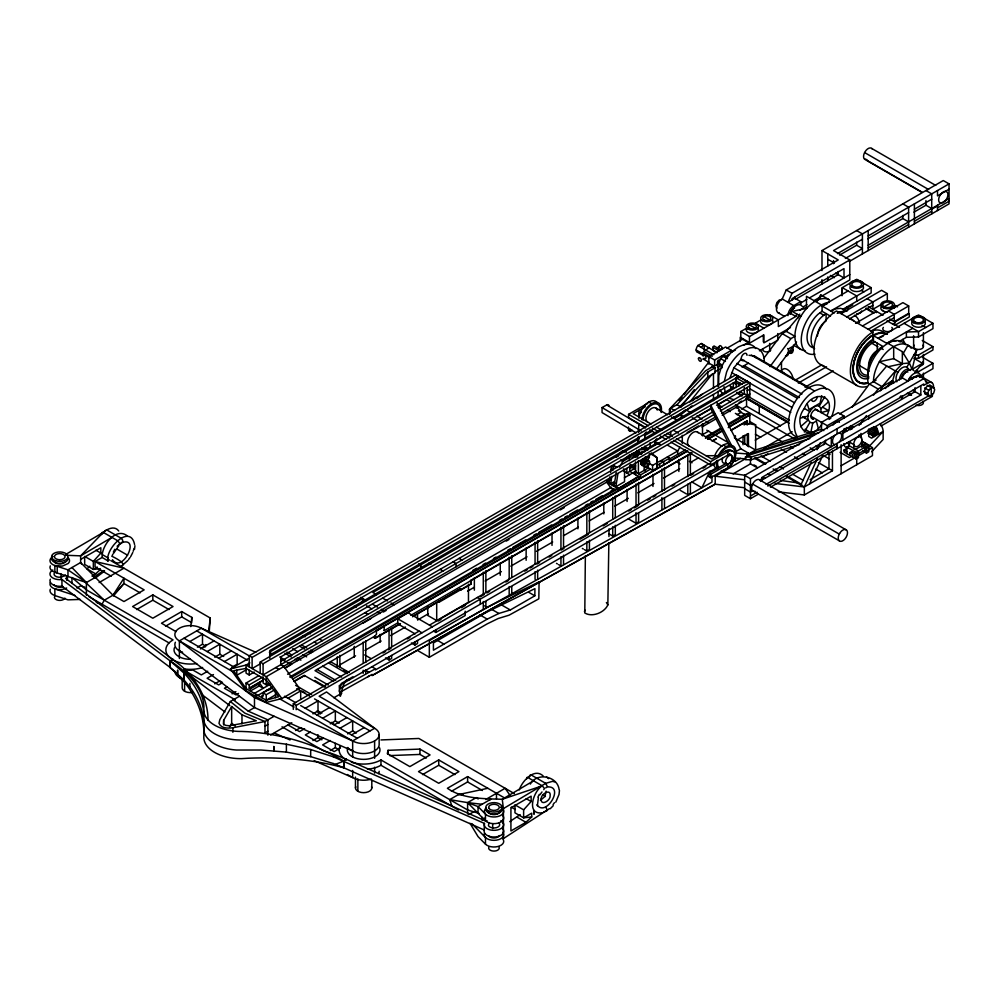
<?xml version="1.0" encoding="UTF-8"?>
<svg xmlns="http://www.w3.org/2000/svg" width="999" height="999" viewBox="0 0 999 999"><rect width="100%" height="100%" fill="white"/><g stroke="black" fill="none" stroke-linecap="round" stroke-linejoin="round"><path stroke-width="1.5" d="M293.306 709.39L293.306 703.758L419.105 631.118M296.191 709.652L296.191 705.419L293.306 703.758M370.729 618.706L362.962 623.189M744.417 487.737L715.222 484.215L372.127 675.524L372.127 674.362L340.721 691.882M333.691 681.443L314.997 670.641L375.149 635.913L376.536 633.99L376.248 630.494L640.272 478.059M384.016 630.469L384.303 626.548M432.355 626.81L408.104 612.799L397.739 618.781L397.739 623.863L415.109 633.89M735.813 380.994L735.813 377.659L738.398 376.161M746.877 456.443L746.877 453.896L748.301 453.071L740.796 448.738L716.533 401.948M721.59 413.511L747.215 398.713L747.215 387.375L749.799 385.876L749.799 382.742L735.938 374.737L249.226 655.744L249.226 666.882M748.301 455.619L748.301 453.071M749.799 385.876L749.799 397.215L747.215 398.713L749.799 393.881L720.304 410.914M286.388 752.11L261.064 750.012L236.513 750.037A37.113 21.429 0 0 1 203.958 731.243L203.808 724.3A162.862 98.701 -3.4 0 0 189.847 686.937L184.166 680.144L184.228 673.326A163.012 89.098 3.2 0 1 203.821 714.547L203.958 721.091A37.113 21.429 0 0 0 236.513 739.884L261.064 740.971L286.388 744.205L286.388 752.11L310.677 756.643L333.316 763.523M310.677 756.643L310.677 749.525L286.388 744.205M189.847 686.937L189.885 683.416M534.827 595.816L534.927 588.648L486.925 612.062L433.416 642.956L433.416 650.199L487.237 619.13L498.826 613.473L510.289 609.977L534.827 595.816L528.583 592.207M608.853 542.782L607.842 604.919C604.507 612.624 592.07 617.594 584.79 612.961L585.364 555.681M608.953 536.563L609.078 528.796M52.822 569.992A9.803 5.657 0 0 0 50.699 576.161A9.803 5.657 0 0 0 59.753 579.657L61.95 579.482L170.155 660.901L170.23 667.519L61.95 586.151L59.753 586.326A9.803 5.657 0 0 1 50.287 579.195M207.892 720.404L207.967 717.794A167.395 101.448 -3.4 0 0 181.006 665.746L65.672 578.446L66.808 577.897M559.465 790.421L559.028 794.455L555.794 802.172M638.249 442.407L638.423 436.638M638.548 432.317L638.798 424.088M638.373 443.081L638.548 437.312M644.879 439.273L645.217 432.929M841.695 294.63L842.282 287.637L856.717 279.295L871.153 287.637L871.153 292.969L843.144 309.141L846.603 311.139M842.045 295.766L842.282 287.637L856.717 295.966L856.717 301.298M339.248 691.32L341.283 683.478L352.747 676.86L353.334 677.509M349.712 679.607C340.159 676.785 340.759 713.773 339.248 685.651L717.457 467.295M127.41 536.001C116.021 526.523 101.274 545.791 102.148 557.442L107.892 560.864L109.503 559.865M644.455 465.197L647.052 460.701A3.671 2.123 -60 0 1 649.662 462.2A3.671 2.123 -60 0 1 647.052 466.695L645.217 466.883L644.455 465.197L640.646 462.999M724.3 381.481L726.585 372.103A28.584 16.508 -60 0 1 738.86 354.146L744.093 350.324L749.325 348.102A28.584 16.508 -60 0 1 764.31 362M827.047 415.459C837.224 393.594 811.8 389.797 804.332 408.454C791.92 424.238 807.916 444.355 821.765 424.612M824.762 396.653L819.242 406.206A9.391 5.42 -60 0 0 809.852 411.625C804.919 416.658 809.739 427.497 816.27 420.754L818.281 428.296M817.382 396.466L817.332 396.928A4.083 2.36 -60 0 1 814.547 400.999A4.083 2.36 -60 0 1 811.762 400.149L811.712 399.737M190.747 626.598L191.808 617.382L181.706 611.55L161.488 623.226L176.074 631.643M208.704 631.143L210.227 618.006L110.814 560.626M209.216 632.105L210.227 618.006M112.338 555.993L112.475 554.82M134.515 549.363L134.94 545.741M608.94 482.704L609.865 476.835M610.551 472.44L611.625 465.646M611.825 476.373L610.676 483.703L614.385 481.568M617.02 467.37L613.561 465.359L612.749 470.504L611.013 469.505M614.135 485.701L616.221 472.502M617.944 473.501L615.871 486.713L624.537 481.705L624.537 469.705L623.376 469.031M812.824 422.739L810.813 432.604L805.032 429.27M861.85 439.972C862.137 443.643 855.619 450.187 853.833 444.605L849.212 441.933L849.212 446.416M205.357 646.877L205.881 644.567M388.049 750.324L387.312 753.596L409.84 766.608L430.057 754.932L419.955 749.1L388.049 750.324L388.049 754.332M333.341 756.817L484.44 823.413L484.153 824.674A9.803 5.657 0 0 0 495.229 830.294A9.803 5.657 0 0 0 503.421 823.213L502.435 821.852A9.803 5.657 0 0 0 500.886 820.679M484.44 823.413L484.153 831.343A9.803 5.657 0 0 0 495.229 836.962A9.803 5.657 0 0 0 503.421 829.882L502.784 828.995M821.765 395.741L820.067 403.146L809.028 409.528L807.329 404.071M820.079 297.827L820.766 294.88L829.42 299.887A28.584 16.508 -60 0 0 799.1 319.692A28.584 16.508 -60 0 0 805.019 350.699M891.832 383.604L895.404 370.991L902.347 363.661L909.29 362.974L912.162 369.33L922.564 363.324L913.898 358.329L918.518 358.329L932.954 349.987L932.954 346.653L922.252 340.472M912.162 369.33L916.645 350.237L907.979 345.242L902.834 354.146M584.452 611.613L584.927 610.027M730.144 377.41L733.89 367.769L741.258 359.066L801.897 394.068M791.308 310.889L790.296 314.31A4.895 2.835 -60 0 1 794.655 307.929M832.055 415.909L834.078 409.115A28.584 16.508 -60 0 0 819.779 388.773L814.547 390.996L809.315 394.817A28.584 16.508 -60 0 0 797.04 412.774C794.417 420.192 792.769 428.983 797.04 436.126M928.77 395.916L927.759 393.668L928.77 390.259L931.218 387.674L933.678 387.425L934.689 389.672L933.678 393.082L931.218 395.666L928.77 395.916L924.774 393.606M118.769 545.829L113.112 553.958M133.192 551.248L134.116 548.376M519.243 789.959C521.953 781.268 534.453 767.282 543.269 776.086M538.374 797.839L537.387 805.756M170.23 667.357L170.155 667.569A164.435 112.637 -4.4 0 1 203.933 732.454L203.808 736.9A37.013 21.366 0 0 0 241.471 758.641L247.964 758.253A164.348 70.242 -4.1 0 1 343.843 767.794L484.44 830.082M880.456 390.809L882.129 386.663L895.404 370.991M105.057 530.769L106.731 529.92L121.179 538.249C125.762 542.182 119.555 543.868 117.133 546.228M223.664 720.341L223.501 724.038L225.687 725.386L229.358 725.786L256.318 720.766L241.983 714.797L231.656 706.53L223.664 720.341L223.664 724.887M779.32 313.087A8.167 4.72 -60 0 1 776.635 307.13A8.167 4.72 -60 0 1 782.205 298.963L786.25 289.96L838.236 259.952L821.99 250.574L821.99 270.579M813.648 300.824L849.787 279.957L849.787 259.952L792.032 293.306L787.986 302.31L794.917 298.301L800.699 301.636L800.699 304.308M811.25 462.425L800.861 484.965L801.735 484.465L787.137 476.048M817.095 449.75L820.341 442.707M778.209 491.82L804.332 494.967L804.332 486.975L817.319 458.791M823.813 444.705L825.112 441.883M809.527 483.966L822.627 455.806M709.952 470.979L701.885 487.749L691.895 481.98M113.374 552.035L114.798 549.263M112.475 559.69C122.04 574.188 141.608 535.589 121.179 542.832M130.644 556.643L132.78 552.509M537.887 797.127L539.323 794.355M111.239 576.198L95.067 566.87L95.067 561.525L144.156 589.872L123.951 601.548L112.974 595.204L123.951 578.209L123.951 583.541L112.974 595.204L104.308 600.212L101.998 604.208L96.329 602.397M619.43 467.195L622.802 461.363L629.445 454.857L629.445 460.639M817.082 301.248L820.766 294.88M804.332 432.03L809.852 422.477M906.842 367.22L916.645 350.237M239.46 696.253L230.332 701.51L219.817 719.68L218.993 723.363C221.229 728.533 228.134 728.471 232.879 727.734L264.985 721.528L274.113 716.258M229.483 726.972L231.656 723.201L231.656 706.53M679.982 447.19L677.672 451.024L658.603 462.025L656.88 461.026M485.477 808.516L484.165 811.338L485.477 814.16L485.477 820.828A9.778 5.644 0 0 0 497.689 823.226A9.778 5.644 0 0 0 503.396 816.545L502.772 815.671M488.998 823.026L488.424 825.536A5.719 3.297 0 0 0 494.692 827.946A5.719 3.297 0 0 0 499.675 824.674L499.475 823.825A5.719 3.297 0 0 0 498.901 823.026M128.571 559.502L129.957 557.592M539.947 794.792L541.995 791.957M553.084 804.595L554.47 802.684M764.048 357.967L782.205 333.654L786.25 331.318L799.525 315.634M769.992 366.621L790.871 338.649L794.917 336.313L786.25 331.318M776.298 369.155L796.54 342.058M852.172 407.105L869.43 384.003L876.061 380.169M852.497 428.571L851.335 429.245L849.025 427.909L850.773 425.574M873.526 395.104L878.084 388.998L892.532 380.669L893.68 383.204M859.078 425.437L866.433 415.596M888.148 386.538L892.532 380.669L885.376 388.499M679.195 400.699L682.017 397.028M683.89 394.58L708.279 362.774L712.899 365.434L712.899 366.583L715.034 367.807L715.034 372.889L707.804 377.06L679.108 407.492M656.618 438.823L654.732 441.283L654.732 445.292M681.156 406.843L694.355 389.61M711.338 367.482L712.899 365.434M689.859 402.01L712.212 374.026M882.129 386.663L873.463 381.668L886.737 365.984M914.972 372.29L922.564 363.324M113.511 595.854L123.951 583.541L140.122 592.882M100.075 568.681L93.332 569.405L93.332 561.401L100.849 553.071L100.849 547.739L80.632 559.403M523.626 809.839L531.131 801.498L531.131 796.166L510.926 807.829L510.926 830.968L525.936 822.302L531.718 816.957L531.718 813.174L523.626 817.831L514.96 812.836L514.96 804.832L523.626 809.839L523.626 817.831L531.718 816.957M533.741 810.926L534.028 814.297L533.678 810.214M869.58 445.966L883.141 431.468A8.167 4.72 60 0 0 880.256 424.026M871.665 451.735L883.141 439.473L883.141 431.468L871.59 438.136L868.705 436.463L868.705 429.183M669.755 413.911L669.755 408.828L705.681 370.741L712.899 366.583M669.755 408.828L676.972 404.657L707.804 371.978L715.034 367.807M792.132 310.027L793.755 308.304M875.274 353.234L871.915 357.43A10.614 6.131 -60 0 0 869.967 362.437M101.024 534.665C104.932 529.957 114.148 524.5 118.744 530.993M127.872 560.464L122.328 565.372M530.332 784.09C537.1 771.79 557.717 776.323 559.09 789.585M550.187 808.778L553.209 805.731M89.873 566.196L86.975 568.868L95.642 573.863L100.462 569.418M509.765 821.628L520.167 814.622M822.714 407.267L828.496 410.601L820.966 412.624L820.966 408.653L828.433 401.823M800.599 426.71L808.129 420.03L802.584 416.833M346.178 759.215L343.843 761.126L335.377 764.36L333.341 763.536M685.039 410.127L675.549 417.732L673.626 416.62M674.2 418.506L681.318 414.398L691.995 405.844M692.157 400.961L696.902 397.277M696.74 398.539L702.672 393.943M95.067 578.296L104.633 571.041M64.698 562.312L62.612 563.511A5.719 3.297 0 0 1 58.267 563.848L56.893 563.511A5.719 3.297 0 0 1 54.795 562.312M487.025 820.679L486.238 821.265L346.316 759.277L343.843 761.126L343.843 767.794L335.377 764.36M343.843 767.794L343.843 761.126A164.348 116.321 5.2 0 0 247.964 731.718L241.471 731.443A37.013 21.366 0 0 1 203.808 709.715L203.933 706.755A164.435 75.062 3.6 0 0 170.155 660.901L173.039 659.24M848.051 290.971L822.065 305.969L822.065 311.301L818.181 314.136A21.241 12.263 -60 0 0 807.279 334.178A21.241 12.263 -60 0 0 813.448 347.827M635.414 454.857L644.692 450.974M872.889 340.647C861.413 345.766 847.564 377.772 869.005 376.985M839.385 432.729L834.764 435.402A6.531 3.771 -60 0 0 834.764 444.642L839.385 441.97A6.531 3.771 -60 0 0 839.385 432.729L923.713 384.003L923.713 385.339L927.759 383.004A8.167 4.72 -60 0 1 933.341 388.174M536.987 804.782C545.566 817.619 564.647 786.425 548.026 786.9M549.163 808.815L502.772 839.01L503.396 839.884A9.778 5.644 0 0 1 497.689 846.565A9.778 5.644 0 0 1 485.477 844.18L478.046 836.6L470.017 823.288M735.938 407.517L737.087 406.718L741.133 412.387L737.087 414.722M94.793 576.498L103.809 570.541M111.925 537.4L80.632 555.856L65.922 555.257M533.553 780.818L502.26 799.287C483.753 798.588 463.186 799.2 447.39 788.286L467.607 776.61L504.57 797.951M65.784 554.408L103.272 532.392L117.707 540.734L120.005 543.618L118.844 544.505M112.974 595.204L80.632 562.524L67.969 569.842L54.858 565.546A9.778 5.644 0 0 1 52.835 556.668M102.148 557.442L95.067 561.525L123.951 568.194L99.113 582.542M97.378 567.07L93.332 569.405L84.665 564.41L84.665 556.406L93.332 561.401M91.896 576.036L95.642 573.863M76.911 588.011L80.632 585.876L84.965 587.175M95.067 577.534L93.169 576.448L95.067 577.534L86.401 582.542L54.858 572.215A9.778 5.644 0 0 1 50.3 565.859M152.822 594.88L132.605 606.543L152.822 618.219L173.039 606.543L152.822 594.88L152.822 600.212L168.993 609.552M136.651 609.552L152.822 600.212M165.534 626.223L181.706 616.883L191.808 622.714M821.99 250.574L943.268 180.544L949.05 183.878L949.05 203.883L849.287 261.488M949.05 183.878L833.541 250.574L849.787 259.952M837.474 253.634L862.412 239.236M868.193 235.901L908.615 212.562M914.397 209.228L931.717 199.213M949.05 189.211L937.499 195.879L937.499 190.547M839.572 255.095L856.643 245.242L862.412 248.576L845.354 258.429M867.806 238.786L902.846 218.556L908.615 221.89M913.948 212.15L925.948 205.22L931.717 208.554M179.395 658.478L179.395 640.896L201.336 628.221L255.806 652.272M868.193 245.242L949.05 198.551M931.717 209.228L937.499 205.894M703.371 355.619L697.889 352.46A4.895 2.835 -60 0 1 697.889 345.517L701.348 343.519L717.232 352.697M868.193 247.902L908.615 224.563M914.397 221.229L931.717 211.226M937.499 207.892L949.05 201.224M189.785 641.558L202.497 634.228L202.497 644.23L197.415 647.165M700.774 347.19L704.233 345.192L704.233 350.736M795.704 299.176L838.236 274.625L838.236 271.516M790.459 327.547L763.898 342.882L763.898 334.877L749.462 343.219L740.796 338.211L740.796 331.543L746.815 328.072M761.25 319.742L755.244 323.214L763.898 328.209M716.945 347.989L719.255 346.653M787.986 315.647A8.167 4.72 -60 0 1 793.755 305.644L800.699 301.636M201.336 648.226L214.048 640.896M200.474 648.925L205.557 645.991L202.497 644.23M718.681 350.324L722.14 348.326M800.224 303.246L806.855 299.413M809.515 297.877L849.787 274.625M708.853 364.16L708.853 356.655L725.611 346.99L731.38 350.324L731.38 352.322L735.426 349.987M726.96 348.214L743.106 338.886M740.796 331.543L749.462 336.551L790.072 313.099A9.803 5.657 -60 0 1 802.072 306.169M802.946 307.005L806.967 304.683M207.118 651.56L219.817 644.23L219.817 654.233L214.735 657.167M708.853 356.655L714.635 359.99L731.38 350.324M743.506 345.329L748.888 342.22M796.952 314.148A9.803 5.657 -60 0 0 795.841 316.446L778.346 326.548L778.346 319.88L769.68 314.872M645.766 427.609L628.571 417.682L628.571 414.348L645.903 404.345A9.803 5.657 -60 0 1 647.702 403.584M719.255 363.324L714.635 365.996L714.635 359.99M645.329 406.68L633.191 413.673L651.023 423.976M638.973 413.673L641.445 412.25M218.669 658.229L231.381 650.898M714.635 372.003L722.364 367.532M759.39 350.824L777.759 340.222L777.759 333.554M871.153 287.637L830.731 310.976L835.813 308.816L840.546 308.341L844.617 309.603A27.772 16.034 -60 0 1 846.815 311.363M207.692 671.241L201.336 674.912L192.857 670.004L190.372 670.192A15.522 8.966 0 0 1 183.804 669.355M224.438 661.563L237.15 654.233L237.15 664.235L232.068 667.17M628.571 427.023L628.571 430.357L630.307 431.356L632.23 430.244M741.882 366.945L748.513 363.112M669.492 414.298L669.48 409.215L670.916 408.391L674.675 410.564M846.215 308.703L852.784 304.907M213.474 674.575L207.118 678.246L218.669 684.914L222.477 682.704M841.121 313.636L881.555 290.297L887.324 293.631L887.324 300.974M732.167 446.565L710.764 405.282L710.764 408.616L280.744 656.892L280.744 664.685L283.903 666.52L299.5 688.386L281.843 698.576L266.246 702.447L246.054 690.784L230.457 668.918L248.114 658.728M249.226 655.744L252.11 657.404L738.823 376.411L738.823 377.734M787.699 348.514L788.423 348.938L793.044 346.266L793.044 350.262A6.131 3.534 60 0 1 790.871 353.346L789.822 353.246M846.902 316.97L887.324 293.631M736.238 381.243L269.767 650.561L269.767 658.353M249.85 662.861L246.054 665.047L230.457 668.918M214.735 683.84L219.817 680.906L222.39 682.392M639.073 438.786L372.877 592.469L376.561 594.605M644.48 435.676L652.584 430.994M793.044 350.262L788.423 352.934A6.131 3.534 60 0 1 786.25 356.019L785.526 355.944M849.5 318.806L872.889 305.307M269.58 655.132L733.353 387.375L733.353 382.704L736.238 384.378L736.238 387.487M246.878 669.442L236.788 675.262L236.788 670.142M260.19 673.214L260.19 662.075L746.915 381.069M618.531 455.831L615.871 457.367L622.514 450.861L626.423 452.16M747.339 381.318L744.742 382.817L735.813 377.659M882.08 303.996L872.889 309.303L872.889 301.973L867.12 298.639M260.077 663.948L252.11 668.543L252.11 657.404M260.19 662.075L263.087 663.748L749.799 382.742M855.556 323.314L876.36 311.301L876.36 312.637M884.152 306.805A4.895 2.835 0 0 0 892.357 305.532A4.895 2.835 0 0 0 886.35 302.073A4.895 2.835 0 0 0 884.152 306.805L891.083 302.809M226.985 686.775L224.438 688.249L236.001 694.917L238.536 693.443M281.843 698.576L266.246 676.71L246.054 665.047L246.054 673.151L249.226 674.987L254.27 672.065M716.533 405.282L747.215 387.575M633.191 453.696L636.663 451.698L639.547 452.023L636.663 450.362M661.962 437.112L654.732 441.283L660.064 444.355M697.864 416.383L711.35 408.591M718.094 407.367L718.094 404.707L726.76 399.7L730.481 401.848M629.445 457.53L622.802 461.363L620.491 460.027M646.39 449.075L655.719 443.693L659.615 443.943M747.215 390.709L749.799 389.21M280.544 661.463L713.373 411.576M718.756 408.466L744.317 393.706L747.215 395.367M862.487 325.974L902.921 302.635L908.703 305.969L908.703 313.311L894.255 321.641L894.255 314.31L888.486 310.976M246.054 690.784L246.054 683.041L258.666 675.761M714.922 414.023L263.087 674.887L263.087 663.748M232.068 693.843L235.876 691.645M246.054 683.041L249.226 684.864L263.099 676.86M687.162 432.542L692.045 429.72M693.269 429.021L698.538 425.974M739.135 402.56L741.608 401.136M283.441 666.47L716.183 416.62M283.903 666.52L266.246 676.71L266.246 684.814L268.768 683.353M868.268 329.308L908.703 305.969M667.394 456.955L669.517 458.191L669.517 461.526L640.521 478.259L638.398 476.373L618.181 488.711L614.135 489.71L610.676 487.712L606.63 482.042L609.29 479.832M249.226 684.864L249.226 688.161L263.099 680.144M249.513 688.323L263.386 680.307M284.653 668.031L610.339 480.044M629.732 468.706L633.778 466.371L633.778 469.031M701.997 426.973L716.845 418.406M722.24 415.284L737.087 406.718M285.801 667.732L289.685 665.496M629.732 465.359L633.191 467.37L635.701 465.921M250.374 688.823L259.228 683.716L259.228 685.938L250.374 691.058L250.374 688.823L249.226 688.161M383.416 612.012L386.126 610.451M506.256 541.096L508.966 539.535M560.252 509.915L564.31 507.579M870.866 331.144L894.255 317.645M635.501 468.032L626.848 473.039L626.848 468.531M741.608 409.14L746.553 406.281L780.506 425.886M612.399 484.702L615.072 483.166M624.4 477.784L636.088 471.029M889.634 318.981L894.842 321.978L909.277 313.636L909.277 316.97L894.842 325.312L887.037 320.816M794.767 380.444L821.353 365.097M254.42 693.381L270.017 684.377M287.575 674.25L611.55 487.2M701.985 434.99L708.741 431.093M635.501 472.04L640.521 474.925L650.337 469.255L648.214 468.032L638.398 473.701L638.398 460.701M483.091 564.535L485.676 563.036M493.444 558.553L496.028 557.067M507.679 550.337L510.264 548.838M512.862 547.352L525.799 539.872M533.566 535.389L536.151 533.903M538.748 532.405L551.685 524.925M559.452 520.442L562.037 518.956M564.635 517.457L567.22 515.959M569.805 514.473L577.572 509.989M585.339 505.506L587.924 504.008M590.521 502.509L593.106 501.023M595.691 499.525L602.16 495.791M611.226 490.559L613.811 489.06M798.301 383.079L826.535 366.77M257.879 695.391L272.14 687.162M289.673 677.035L614.947 489.235M705.431 437L720.291 428.421M728.396 423.738L744.605 414.385L748.651 413.386L749.799 415.159L749.799 423.164L747.215 424.65L744.742 423.226M261.925 697.727L261.925 695.491L263.087 696.166L263.087 692.869L271.915 687.774M656.942 465.447L669.517 458.191M291.034 677.584L639.298 476.511M668.681 459.552L685.514 449.837M705.444 438.324L721.653 428.971M728.396 425.075L748.651 413.386L749.799 415.159L728.221 427.622M668.593 461.713L687.474 450.811M707.704 439.135L722.539 430.569M729.282 426.673L749.512 414.997M292.882 678.958L687.762 450.974M707.991 439.298L722.826 430.731M263.087 692.869L266.246 694.692L275.075 689.597M293.906 681.368L304.27 675.386L324.588 687.112M294.193 681.53L304.558 675.549L304.27 676.51M805.019 387.2L833.253 370.904M413.536 615.859L460.289 588.873L460.576 590.147L470.929 584.165L470.641 580.456L691.67 452.847M713.236 440.397L715.921 438.836M730.756 430.282L746.927 420.941L747.215 424.65M384.303 630.631L397.739 622.864M410.776 615.347L691.957 453.009M712.175 441.333L716.208 438.998M731.043 430.444L747.215 421.103M266.246 700.212L278.671 696.753L266.246 680.057L246.054 668.393L233.629 670.741L246.054 688.561L266.246 700.212L276.336 694.392M233.229 699.849L248.264 711.176L254.483 707.579L352.659 750.936A15.522 8.966 0 0 0 369.58 752.871A15.522 8.966 0 0 0 379.158 744.605L379.158 734.59M400.199 623.563L374.862 638.186L374.862 635.751L375.149 638.361L400.512 623.713M746.99 423.264L744.105 424.937L744.105 422.327M412.525 616.783L460.289 588.873M868.206 376.523A21.241 12.263 -60 0 1 878.82 349.151L882.704 346.316L873.463 340.984L873.463 335.652L886.75 343.319L912.736 328.309M470.641 584.003L438.873 602.335L438.873 601.236M883.166 336.151L878.084 338.311L918.518 314.972L932.954 323.314L932.954 328.646L918.518 336.988L906.393 337.312L899.162 341.483L900.636 341.945M339.598 665.022L355.569 655.806M364.935 650.399L381.143 641.033M390.597 635.576L405.457 626.997M417.619 619.979L428.421 613.736M467.594 591.121L474.35 587.225M485.152 580.981L501.373 571.628M510.826 566.171L527.035 556.805M536.488 551.348L552.697 541.995M563.498 535.751L578.359 527.172M589.173 520.941L604.033 512.362M614.835 506.118L628.346 498.314M637.799 492.857L654.008 483.504M663.461 478.046L679.67 468.681M690.484 462.45L698.588 457.767M932.954 323.314L918.518 331.643L906.393 331.98L906.393 337.312M287.974 698.251L300.687 690.908L300.687 699.487M736.738 440.309L748.438 433.554L748.438 446.765M732.18 451.223A9.803 5.657 -60 0 0 726.173 450.686L711.738 459.028L676.485 438.673M673.551 440.309L710.576 461.688L727.909 451.685A9.803 5.657 -60 0 1 734.839 455.694A9.803 5.657 -60 0 1 727.909 467.694L710.576 477.697L708.853 476.698L708.853 473.364L726.173 463.361L727.909 464.36L727.909 467.694M427.772 606.443L427.772 615.459L436.7 620.604L468.469 602.272L468.469 584.24M429.47 625.137L709.165 463.661M382.929 652.984L385.639 651.423M388.336 649.862L391.034 648.301M407.242 638.948L409.952 637.387M438.311 621.016L441.021 619.455M461.276 607.754L465.334 605.406M480.194 596.828L484.24 594.492M486.938 592.931L489.647 591.371M505.856 582.017L508.553 580.456M524.762 571.103L527.472 569.542M530.169 567.981L532.867 566.421M536.925 564.073L539.622 562.524M549.075 557.055L551.785 555.506M561.238 550.037L563.936 548.476M580.144 539.123L588.249 534.44M603.109 525.861L607.167 523.526M628.771 511.051L631.48 509.49M634.178 507.929L638.236 505.594M647.689 500.124L650.386 498.576M653.084 497.015L655.794 495.454M672.002 486.088L674.7 484.527M690.908 475.174L693.618 473.613M703.071 468.156L705.769 466.595M670.903 442.12L710.576 465.022L727.909 455.02L727.909 451.685L726.173 450.686M755.207 440.147L787.137 421.715L760.589 406.381M296.191 705.419L714.76 463.761M736.176 451.398L740.796 448.738M264.985 726.198L267.882 724.525M433.566 631.118L435.876 632.454L465.197 615.534L465.197 611.213M305.307 708.254L318.007 700.911L318.007 710.926L312.924 713.86M385.514 657.916L389.061 659.964L391.645 658.466L391.645 655.456M411.401 642.969L414.947 645.017L417.532 643.518L417.532 640.521M708.853 473.364L710.576 474.363L727.909 464.36A5.719 3.297 -60 0 0 729.932 462.562M913.973 355.12L918.518 354.995L932.954 346.653M267.882 731.193L264.985 732.866L264.985 721.528L244.855 713.136L230.332 701.51M733.066 460.052L735.252 461.313L740.421 458.329M799.562 444.505L751.186 459.727L745.416 459.727L745.416 457.055L748.301 455.382L748.301 454.183L755.519 450.012L821.49 429.27L823.8 430.606M429.333 657.28L487.087 623.925L498.201 618.506L509.053 615.197L538.823 598.838L539.073 581.893L487.087 607.255L429.333 640.609L429.333 657.28L418.082 650.786M367.869 676.748L368.993 676.111M715.222 484.215L715.222 476.211L745.841 458.541M763.748 448.189L792.195 431.768M584.477 549.637L586.838 550.998L589.422 549.512L589.422 540.247M609.178 534.003L612.724 536.051L615.309 534.565L615.309 525.299M333.866 697.764L341.833 693.156M628.371 518.856L636.026 523.276L638.611 521.778L638.611 512.712M270.554 734.989L291.783 722.727M733.116 473.888L750.461 463.873L757.08 467.694M762.399 456.98L767.794 453.858M794.667 438.349L797.14 436.913M316.858 714.922L329.558 707.579M839.56 413.911L902.122 377.797A9.803 5.657 -60 0 1 914.122 370.866M295.604 730.531L300.687 727.597L303.246 729.07M915.484 371.753L918.518 371.665L932.954 363.324L932.954 368.668L919.829 376.236M810.389 415.946L827.259 425.686L844.005 416.009L844.005 418.019M304.608 728.658L299.525 731.593L287.974 724.924M322.627 718.256L335.339 710.926L335.339 720.928L330.257 723.863M758.441 494.093L750.449 498.713L744.667 495.379L744.667 475.374L917.944 375.337L923.713 378.671L927.759 383.004L925.449 381.668M310.389 731.992L305.307 734.927L316.858 741.595L323.214 737.936M744.667 475.374L750.449 478.708L923.713 378.671M834.864 435.302L762 477.372L762 481.368M334.178 724.924L346.89 717.594M849.025 427.909L850.186 427.235A10.939 6.319 -60 0 1 853.883 426.873M762 478.708L759.777 479.982L846.415 530.007M761.55 480.294L825.524 443.356L831.305 446.69L831.305 437.35M842.457 433.578L915.047 391.67L915.047 387.674M312.924 740.534L318.007 737.599L321.865 739.822M339.96 728.259L352.659 720.928L352.659 730.931L347.577 733.865M765.996 484.403L834.864 444.63M839.285 442.082L920.828 395.005L920.828 385.664M750.449 496.041L757.105 492.195M767.769 486.038L837.075 446.029M868.231 429.87L871.94 427.722M330.257 740.534L322.627 744.929L334.178 751.598L340.534 747.939M770.441 487.175L927.759 396.341A8.167 4.72 -60 0 0 929.257 395.254M868.655 431.318L873.613 428.459L873.176 427.01M868.106 433.466L877.085 428.296M881.068 425.986L932.379 396.366L932.379 393.693M846.902 453.721L846.902 447.053L849.212 445.716L858.453 451.048L858.453 457.717L856.143 459.053L844.018 452.048L844.018 450.049L847.801 447.864M870.241 434.066L875.199 431.206L877.359 433.129L872.414 435.989M351.511 734.927L364.223 727.597M871.29 435.177L876.248 432.317M330.257 750.536L335.339 747.602L339.185 749.824M849.787 455.382L849.787 452.722L852.472 451.173M855.156 449.625L865.896 443.419M248.876 655.669L201.336 628.221A15.522 8.966 0 0 0 179.395 628.221A15.522 8.966 0 0 0 179.395 640.896L254.483 697.577L352.659 740.933L374.613 728.259L326.548 691.97L319.156 696.241L374.613 728.259A15.522 8.966 0 0 1 374.613 740.933L374.613 758.341M846.902 447.053L856.143 452.385L864.759 447.415L864.734 450.087L866.47 451.098L872.464 447.627L872.464 455.631L804.332 494.967M861.188 443.381L866.47 446.428L868.78 445.092L868.78 451.76L866.47 453.096L862.811 450.986M810.114 479.632L828.995 468.731L828.995 452.21M851.523 456.393L849.362 457.629L840.122 452.297M858.453 453.059L856.143 454.383L851.523 451.723M868.78 447.09L866.47 448.426L861.85 445.754M858.041 453.958L866.096 449.313M775.137 483.441L804.332 486.975L832.454 470.729L832.454 451.211M841.121 465.721L854.407 458.054M864.734 452.097L856.143 457.055L854.407 456.056L854.407 453.384M438.723 759.939L418.506 771.615L438.723 783.278L458.941 771.615L438.723 759.939L438.723 765.271L422.552 774.612M451.436 791.283L467.607 781.942L482.43 790.509M452.01 806.293L449.7 799.625L458.366 794.617L487.812 788.286M476.261 797.614L478.159 798.713L476.261 797.614L467.607 802.622L449.7 799.625M485.701 799.512L505.144 788.286L510.477 795.978M468.843 814.585L473.788 811.725M502.772 808.99L545.691 783.353L552.385 781.355L555.169 781.967M472.889 570.329L476.66 568.231M636.026 432.867L602.06 412.562L602.06 407.555L606.755 404.945A3.059 1.798 -59.1 0 1 608.965 406.206M648.688 463.049L652.572 465.372L657.067 462.862L657.067 467.857L652.572 470.367L647.402 467.282M340.821 688.061L375.387 668.781L375.387 669.904L711.962 482.13L711.962 475.886M372.127 675.486L715.222 484.065M384.303 626.173L376.536 631.031M63.199 586.6L62.612 586.863A5.719 3.297 0 0 1 58.267 587.187L56.893 586.863A5.719 3.297 0 0 1 54.233 584.852M540.447 800.336L544.917 796.503L546.116 791.158M543.381 812.312L547.365 810.451L545.691 806.717M827.147 303.808L822.065 305.969L834.19 312.974M837.886 312.562L845.166 311.014M873.463 335.652L878.546 333.491L883.291 333.017L887.349 334.278M886.75 343.319L891.832 341.159L896.565 340.684M184.166 680.144L170.155 667.569L170.155 660.901L173.451 659.552M287.537 645.829L288.873 645.279M631.942 453.421L636.088 454.358L642.382 452.31M748.301 454.183L814.26 433.441L818.593 433.154M809.827 438.611L751.186 457.055L745.416 457.055M800.599 418.082L808.129 416.059M296.666 689.085L299.5 688.386M266.733 690.272L270.779 689.273M638.398 455.694L636.088 454.358L640.359 453.608M887.911 343.319L902.347 351.66L902.347 363.661L893.68 358.653L879.382 361.738L897.851 372.402M888.049 366.745L902.347 363.661M542.22 812.824C525.761 815.034 533.329 791.008 542.22 785.826L544.355 788.286L543.793 789.672M866.995 159.715L864.185 158.841A6.531 3.771 -60 0 1 864.185 153.509L864.922 151.985A6.531 3.771 -60 0 1 871.453 148.214L872.189 148.888M781.767 299.725L779.32 299.975L776.872 302.56L775.861 305.969L776.872 308.216M748.988 355.294L754.307 355.981L809.552 387.874M636.75 454.07L637.924 454.183M636.088 454.358L641.82 453.883M380.969 739.934L418.868 738.473L514.335 793.593M389.573 755.606L419.955 754.432L426.273 758.079M80.257 599.425L67.969 599.85L54.858 595.554A9.778 5.644 0 0 1 50.3 589.21M458.366 794.617L463.012 794.455M705.956 455.694L717.507 455.694M628.284 456.868L637.599 456.993M57.218 566.108L57.218 572.777L54.858 572.215L54.858 565.546L62.288 566.108L68.219 563.473A9.778 5.644 0 0 0 68.219 557.829M735.139 452.959L746.877 453.896M735.139 458.042L745.404 458.866M121.179 566.208C128.197 563.661 112.1 556.431 111.938 556.293M545.691 787.924L547.427 786.638L545.691 783.353L531.256 775.012L529.982 775.212L529.57 776.797M645.329 456.693L648.214 457.03L648.214 461.151M482.042 804.282L467.607 802.622L467.607 813.96M715.222 476.211L744.417 479.732M660.339 461.026L663.736 461.526L663.736 464.86M722.452 472.04L745.304 475.337M762.062 477.747L765.109 478.184M780.344 480.382L797.115 482.804M748.438 423.551L755.656 424.937L755.656 449.762M629.67 454.508L636.563 456.081M310.701 749.537L333.316 756.805M479.158 813.423L467.607 809.952L380.969 759.939A24.5 14.148 0 0 1 351.386 762.187M729.807 398.426L733.99 399.712M74.937 595.454L54.858 588.886A9.778 5.644 0 0 1 50.3 582.542M346.316 759.277L335.489 754.882A167.32 102.909 -2.6 0 0 324.113 751.061M248.264 711.176L267.882 719.854L267.882 735.202M274.4 733.054L290.047 739.959M314.248 760.651L352.659 777.609A15.522 8.966 0 0 0 371.403 779.033M470.279 804.12L467.607 802.622L485.477 820.828L484.165 818.006M738.336 408.454L736.226 407.317L737.087 407.817M871.752 148.476L935.726 185.414M864.635 152.585L928.608 189.523M925.948 190.547L931.717 193.881L931.717 213.886M867.307 160.577L921.965 192.133M864.635 159.253L921.94 192.345M902.846 203.883L908.615 207.218L908.615 227.235M856.643 230.569L862.412 233.903L862.412 253.908M827.759 259.24L834.302 263.024M897.527 306.855L894.842 305.307L894.842 306.643M835.614 273.114L844.005 277.959L844.005 268.619L792.032 298.639L792.032 299.975M861.438 290.359L863.935 291.795M921.977 325.312L925.736 327.485M830.381 275.424L834.302 277.697M904.083 323.314L918.518 331.643L918.518 336.988M868.268 306.643L883.091 315.197M866.083 308.042L874.1 312.675M892.831 323.489L899.512 327.347M865.958 308.641L873.75 313.137M922.452 357.267L932.954 363.324M868.705 378.446A22.865 13.199 -60 0 1 856.855 364.81A22.865 13.199 -60 0 1 872.889 339.323L872.889 331.98L836.5 310.976A31.856 18.394 -60 0 0 814.947 341.883A31.856 18.394 -60 0 0 823.988 365.834M821.49 304.97L806.468 296.303L806.468 308.304L792.17 311.388L800.836 316.396M786.25 289.96L792.032 293.306M822.065 311.301L830.494 316.171M819.854 312.912L823.9 315.247M880.506 347.927L883.203 349.488M871.265 342.907L877.984 346.778M916.208 370.329L918.518 371.665M920.291 375.924L931.842 382.592M782.205 298.963L793.755 305.644M929.682 385.114L933.678 387.425M927.222 385.364L931.218 387.674L931.218 395.666M924.774 387.949L928.77 390.259M790.072 313.099L795.841 316.446M902.122 377.797L907.891 381.131A9.803 5.657 -60 0 1 914.797 373.214A9.803 5.657 -60 0 1 920.591 375.736M923.763 391.358L927.759 393.668M912.736 390.334L920.828 395.005M778.121 312.712L784.54 316.421M909.277 393.668L911.587 395.005M859.028 365.322L869.105 371.153M907.292 393.219L911.013 395.367M763.898 316.546L769.68 319.88M899.874 396.915L902.347 398.339L902.347 395.704M782.205 333.654L790.871 338.649M869.43 384.003L878.084 388.998M793.406 345.117L800.836 349.4M820.579 364.573L856.967 385.577M749.462 324.875L755.244 328.209M787.699 352.522L788.423 352.934L788.423 348.938M747.727 341.546L740.222 337.212L740.222 341.621M808.778 387.662L814.547 390.996M751.31 355.057L809.252 388.511M844.005 416.009L838.236 412.674L821.49 422.352L821.49 430.482M868.081 432.779L874.475 436.463M720.816 349.887L714.635 346.316A1.324 0.762 -60 0 0 712.899 347.315L712.899 350.324L716.62 352.46M712.899 347.315L719.093 350.899M744.093 365.659L799.337 397.565M736.875 363.399L797.514 398.401M815.122 408.753L818.181 411.126M816.308 409.702L830.906 418.131M722.427 355.694L726.335 357.942M722.714 355.994L726.186 357.992M846.628 427.522L850.474 429.745M844.679 429.245L847.239 430.731M697.889 345.517L713.773 354.695M720.267 358.441L725.461 361.451M862.174 441.283L868.78 445.092M862.149 441.67L872.464 447.627M733.89 367.769L794.517 402.784M804.332 408.454L809.852 411.625M712.237 356.281L704.819 351.985A1.324 0.762 -60 0 0 703.084 352.984L703.084 355.994A2.048 1.174 60 0 1 704.657 355.232A2.048 1.174 60 0 1 705.943 357.929A2.048 1.174 60 0 1 704.158 358.216M703.084 352.984L709.265 356.568M696.153 349.987L704.033 354.533M707.13 356.318L709.44 357.654M718.468 362.874L722.402 365.147M811.65 417.982L813.573 419.093C807.192 418.943 813.273 406.63 817.794 410.302M731.593 372.552L792.219 407.555M703.084 358.991L709.265 362.562M739.585 382.854L742.269 384.403M750.361 389.073L790.783 412.412M735.813 380.794L740.871 383.716M849.787 452.722L852.671 454.383L852.671 457.055M844.018 450.049L846.902 451.723M734.19 388.374L730.144 386.039L731.593 389.223M739.585 391.483L743.618 393.818M749.013 396.928L789.435 420.267M736.975 392.332L742.369 395.442M746.415 397.777L788.186 421.903M736.575 392.907L741.97 396.016M746.016 398.351L789.135 423.251M815.646 446.166L818.293 447.702M827.522 453.022L830.044 454.483M735.426 404.707L793.98 438.511M810.139 447.839L814.185 450.174M823.613 455.619L828.995 458.728M738.398 410.801L744.605 414.385M749.412 421.328L755.656 424.937M735.364 413.361L741.608 416.97M718.094 404.707L722.09 407.005M727.422 410.077L730.082 411.625M749.799 423.164L746.927 424.488L746.927 420.941M755.369 426.223L782.567 441.92M790.521 446.516L793.181 448.052M802.459 453.409L805.119 454.945M818.381 462.599L832.454 470.729M755.369 434.228L760.689 437.3M781.243 449.163L786.55 452.222M794.505 456.818L798.488 459.115M815.733 469.068L822.364 472.902M676.972 404.657L680.931 406.943M686.188 409.977L691.458 413.024M696.728 416.059L701.985 419.105M705.943 421.378L708.578 422.902M734.352 437.787L755.519 450.012M760.963 455.931L770.241 461.288M779.532 466.645L783.516 468.943M792.794 474.313L803.408 480.432M692.232 417.757L697.364 420.716M755.306 457.667L765.921 463.786M775.199 469.155L777.859 470.679M680.319 414.922L684.278 417.207M706.705 430.157L713.348 434.003M716.046 435.552L728.134 442.532M754.457 458.179L765.122 464.335M773.114 468.956L777.11 471.253M786.45 476.648L804.332 486.975M648.788 402.01L651.673 403.671M723.288 445.017L726.173 446.678M655.756 407.929L667.507 414.722M671.428 416.983L676.648 419.992M697.339 431.943L722.152 446.266M753.983 464.897L756.63 466.433M767.682 473.813L770.329 475.337M673.301 430.169L678.433 433.129M656.393 427.072L661.75 430.157M667.107 433.254L672.464 436.351M839.297 534.115L752.659 484.09L750.449 485.377L744.667 482.042M628.571 414.348L648.413 425.799M652.384 428.096L657.679 431.143M664.285 434.965L669.58 438.024M649.737 429.895L655.032 432.954M660.314 436.014L665.946 439.423M839.297 540.784L752.659 490.759L750.449 492.045L744.667 488.711M667.407 445.104L677.672 451.024L677.672 454.358M689.347 461.263L692.007 462.799M676.036 461.588L680.032 463.886M641.857 447.689L644.168 449.026A4.083 2.36 0 0 0 644.817 446.178M643.244 458.491L647.052 460.701L647.052 466.695M642.569 458.991L646.39 461.188M641.945 459.652L645.754 461.85M641.408 460.439L645.217 462.637M640.996 461.301L644.805 463.499M640.734 462.175L644.542 464.373M640.734 463.723L644.542 465.921M640.671 464.11L645.754 467.045M680.144 490.297L686.525 493.981M646.291 471.59L644.168 470.367L644.168 466.62M629.957 465.234L633.191 467.37M638.398 476.373L629.732 471.366L629.732 465.809M629.732 474.7L623.95 471.366L623.95 469.368M606.63 481.368L618.181 488.036M606.63 482.042L618.181 488.711M582.367 548.426L583.291 548.951M556.493 563.374L557.405 563.898M558.591 564.585L560.951 565.946L560.951 556.68M459.053 558.404L461.938 560.077M453.121 561.838L456.006 563.498L456.006 566.845M470.641 580.456L470.929 584.165M429.108 563.024L431.031 564.135M440.084 569.355L442.969 571.028M501.548 604.932L510.289 609.977M418.856 563.698L420.779 564.81L420.779 568.631M477.372 597.477L480.257 599.15L480.257 604.233M491.333 609.14L498.826 613.473M484.59 605.819L487.087 607.255M479.745 614.797L487.237 619.13M382.679 598.126L387.55 600.936M391.046 602.959L394.243 604.795M436.463 639.797L443.956 644.118M366.208 600.574L360.589 597.327M372.477 604.195L377.547 607.117M381.343 609.315L383.878 610.776M397.739 618.781L422.003 632.792M366.521 605.844L371.865 608.928M377.21 612.012L379.882 613.561M354.046 606.368L355.969 607.479M365.01 612.699L367.907 614.36M373.838 637.599L375.149 638.361M364.635 654.894L370.879 658.503M371.64 666.62L375.387 668.781M308.479 632.667L310.402 633.778M319.455 638.998L322.34 640.671M365.297 670.154L369.043 672.315M303.296 635.651L305.232 636.763M314.273 641.995L317.17 643.656M301.661 645.017L306.755 647.964M310.577 650.162L313.124 651.635M330.519 661.675L349.213 672.477M343.831 670.366L347.852 672.689M299.638 646.191L304.732 649.138M308.554 651.336L311.101 652.809M328.484 662.849L347.19 673.651M292.632 648.763L297.714 651.71M302.809 654.645L306.631 656.855M322.752 666.158L341.621 677.06M117.145 549.188L127.547 555.194M542.819 794.954L545.417 796.453M286.888 652.072L291.983 655.019M297.078 657.954L300.899 660.164M317.02 669.467L335.714 680.269M284.865 653.246L291.233 656.93M295.055 659.128L297.602 660.601M95.892 550.212L100.849 553.071M526.186 798.638L531.131 801.498M279.77 656.98L285.152 660.089M289.198 662.424L291.895 663.985M314.797 677.21L328.271 684.989M102.248 554.557L108.017 557.892L108.079 560.689M271.878 653.721L269.33 652.247L362.525 598.438L362.525 602.26M280.794 658.865L284.615 661.076M287.163 662.537L290.984 664.747M314.797 680.544L325.574 686.763M275.749 667.569L278.908 669.392M438.723 765.271L454.895 774.612M511.301 807.18L515.347 809.515M295.617 685.339L311.638 694.592M302.197 691.258L304.895 692.819M196.716 630.893L247.415 660.164M297.215 688.91L309.665 696.103M314.548 698.913L369.992 730.931M517.27 817.294L525.936 822.302M219.817 654.233L223.676 656.455M318.007 710.926L321.865 713.149M335.339 720.928L339.185 723.151M352.659 730.931L356.306 733.029M266.246 684.814L263.087 682.991L263.087 678.221M184.016 638.224L234.715 667.494M284.515 696.253L295.679 702.697M300.687 705.581L357.28 738.261M84.515 581.443L104.308 600.212M259.228 683.716L258.366 683.216L259.228 682.604L263.274 688.274L259.228 685.938M179.395 640.896L232.705 671.678M279.358 698.613L294.018 707.067M296.691 708.616L352.659 740.933A15.522 8.966 0 0 0 374.613 740.933M88.998 596.715L169.018 642.906M367.482 769.242A24.5 14.148 0 0 0 380.969 765.271L458.504 810.039M182.055 652.434L179.395 650.898L254.483 707.579L254.483 697.577M347.34 747.851L352.659 750.936M184.728 670.654L235.377 699.887M282.018 726.822L323.339 750.674M174.85 671.241A15.522 8.966 0 0 0 179.395 677.572L183.391 679.882M347.34 774.537L352.659 777.609L352.659 770.466M606.755 404.945L645.217 427.934M602.06 407.555L641.208 430.969M650.936 453.996L657.03 457.642L657.067 467.857M468.943 803.421L467.607 802.622L478.046 806.593L485.477 814.16A9.778 5.644 0 0 0 497.689 816.558A9.778 5.644 0 0 0 503.396 809.877L502.422 808.516A9.778 5.644 0 0 0 500.874 807.342M83.729 580.943L86.401 582.542L86.401 595.204M316.72 711.226L320.417 714.01M331.493 722.389L335.189 725.174M186.776 673.151L229.857 705.669M179.395 677.572L184.315 681.293M201.548 694.305L224.937 711.962M546.503 776.972L548.626 778.633M231.656 723.201L235.102 725.961M170.155 660.901L184.166 673.276L184.228 680.194M651.273 452.922L657.03 457.642L657.03 462.637M819.242 406.206L820.966 408.653M754.307 355.981L756.605 358.117M722.951 394.093L719.804 389.885M606.405 602.522L607.842 604.919M471.815 823.576L485.477 837.499L485.477 844.18M71.965 567.532L86.401 582.542L67.969 569.842L67.969 576.51M917.944 375.337L919.967 377.497M630.669 464.56L632.267 466.57L633.191 466.034L633.191 469.368M502.772 832.342L503.396 833.216A9.778 5.644 0 0 1 493.956 840.334A9.778 5.644 0 0 1 484.503 833.216M488.598 835.763L488.998 836.338A5.719 3.297 0 0 0 494.692 837.949A5.719 3.297 0 0 0 499.475 835.539M875.199 431.206L873.613 428.459M902.347 351.66L909.29 362.974M900.798 395.829L902.347 398.339M902.771 339.398L905.668 344.667M846.752 307.055L848.201 309.69M710.764 408.616L729.37 445.005M931.218 387.674L930.206 385.427L927.759 385.664L925.311 388.261L924.287 391.67L925.311 393.918M725.574 393.219L724.05 386.688M526.785 778.795L526.748 777.534L527.784 777.484L542.22 785.826L502.26 799.287L503.409 808.628L503.409 838.636M102.273 533.703L102.235 532.442L103.272 532.392L80.632 555.856L80.632 562.949M849.212 441.933L849.487 442.957M669.48 409.215L670.391 413.024M134.578 544.492C130.232 523.164 105.107 548.813 107.892 560.864M805.019 416.508L805.244 418.369M718.593 386.051L718.793 375.562L720.816 368.768A28.584 16.508 -60 0 1 733.091 350.811L738.323 346.99L743.556 344.767A28.584 16.508 -60 0 1 755.831 348.551M738.823 385.989L738.823 382.879L736.238 384.378L736.238 377.897M937.499 205.22L937.499 210.552M925.948 200.549L925.948 205.22M923.413 332.655L923.413 346.665M923.413 354.445L923.413 363.786M923.413 373.127L923.413 377.797M918.518 354.995L918.518 358.329M914.397 203.883L914.397 223.901M913.61 335.764L913.61 346.665M912.162 378.671L912.162 377.335L909.277 378.996L909.277 380.332M905.231 372.003L905.231 372.664M902.846 215.447L902.846 218.556M894.842 321.978L894.842 325.312M893.68 346.653L893.68 358.653M877.222 343.156L877.222 350.487A12.25 7.068 -60 0 0 868.556 365.497M868.705 416.071L868.705 418.981M868.193 230.569L868.193 250.574M866.47 446.428L866.47 453.096M861.85 447.44L861.85 438.761A5.719 3.297 -60 0 0 857.841 437.013A5.719 3.297 -60 0 0 853.833 443.381L853.833 449.088M860.913 422.989L860.913 424.288M860.913 433.379L860.913 437.924M856.643 242.12L856.643 245.242M856.717 458.054L856.717 464.722M856.143 452.385L856.143 459.053M842.856 430.681L842.856 440.022M841.121 444.705L841.121 473.726M837.075 428.683L837.075 433.354M837.075 444.018L837.075 448.688M833.541 260.577L833.541 263.686M827.759 253.908L827.759 265.996M827.759 276.935L827.759 280.669M827.259 425.686L827.259 428.683M825.524 440.247L825.524 443.356M821.99 279.658L821.99 284.003M814.26 433.441L814.26 434.64L748.301 455.382L751.186 457.055L751.186 459.727M794.917 296.965L794.917 298.301M781.48 362.212L781.48 371.541M769.68 343.444L769.68 351.223M763.323 335.214L763.323 341.883M759.265 413.611L759.265 405.619L746.553 398.276L746.553 406.281M750.461 458.541L750.461 463.873M750.449 478.708L750.449 498.713M749.462 336.551L749.462 343.219M747.339 433.778L747.339 445.804M744.742 435.264L744.742 444.293M744.317 387.462L744.317 393.706M743.019 435.776L743.019 444.792M735.439 435.726L735.439 438.399M735.252 458.304L735.252 461.313M718.094 368.668L718.094 386.688M718.094 391.183L718.094 397.19M713.473 373.501L713.473 388.524M713.473 394.53L713.473 400.537M710.576 461.688L710.576 465.022M710.576 474.363L710.576 477.697M707.804 371.978L707.804 377.06M702.509 423.688L702.509 435.876M690.384 452.572L690.384 475.162M690.384 482.679L690.384 493.219L687.799 494.717L687.799 484.178M687.799 455.569L687.799 476.648M682.292 435.352L682.292 443.356M681.318 414.398L681.318 418.219M678.87 459.453L678.87 471.491M670.741 431.356L670.741 436.688M664.497 467.52L664.497 490.097M664.497 497.627L664.497 508.166M661.912 469.018L661.912 491.595M661.912 497.614L661.912 509.665M659.577 463.923L659.577 467.257M652.984 474.4L652.984 486.438M652.572 465.372L652.572 470.367M650.112 442.619L650.112 446.615M649.313 453.633L649.313 458.054M648.214 463.911L648.214 468.032M640.521 474.925L640.521 478.259M638.973 410.339L638.973 417.682M638.636 429.433L638.636 431.93M638.611 482.467L638.611 505.144M636.026 483.966L636.026 506.643M636.026 512.687L636.026 523.276M635.501 461.925L635.501 474.7M634.927 465.696L634.927 468.369M630.307 429.133L630.307 431.356M627.097 489.398L627.097 501.486M615.309 495.954L615.309 517.569M613.561 465.359L613.561 468.481M612.724 497.452L612.724 519.068M612.724 526.785L612.724 536.051M603.796 503.109L603.796 513.911M589.422 510.901L589.422 532.517M586.838 512.4L586.838 534.015M586.838 541.733L586.838 550.998M577.909 518.044L577.909 528.858M563.536 525.849L563.536 547.464M563.536 555.182L563.536 564.447M560.951 527.335L560.951 548.963M552.022 532.991L552.022 545.354M537.649 540.796L537.649 562.412M537.649 570.129L537.649 579.395M535.064 542.282L535.064 563.911M535.064 571.628L535.064 579.345M526.136 547.939L526.136 560.289M511.763 555.731L511.763 577.36M511.763 586.625L511.763 594.343M509.178 557.23L509.178 578.846M509.178 586.575L509.178 594.293M502.772 820.216L502.772 823.238M500.249 562.887L500.249 575.237M496.478 793.281L496.478 798.626M492.682 824.075L492.682 828.695M485.876 570.679L485.876 592.307M485.876 601.573L485.876 607.742M483.291 572.177L483.291 593.793M483.291 601.523L483.291 609.24M482.042 817.257L482.042 820.216M478.046 813.261L478.046 806.593L490.709 799.287A25.899 14.948 60 0 1 489.76 799.824M474.363 577.834L474.363 590.184M467.607 776.61L467.607 781.942M460.576 589.035L460.576 590.147M436.7 602.584L436.7 620.604M435.876 629.57L435.876 632.454M419.955 749.1L419.955 754.432M417.532 613.498L417.532 619.492M414.947 642.007L414.947 645.017M391.645 628.433L391.645 646.453M389.061 629.932L389.061 647.951M389.061 656.955L389.061 659.964M380.969 759.939L380.969 765.271M380.132 634.303L380.132 642.107M374.613 767.232L374.613 773.164M371.803 780.207L371.803 787.949M365.759 640.659L365.759 662.487M365.759 670.292L365.759 673.413M363.174 642.145L363.174 662.424M363.174 670.229L363.174 673.338M357.867 778.895L357.867 791.283M355.469 777.11L355.469 787.949M354.245 646.353L354.245 657.267M352.659 740.933L352.659 756.992M339.872 655.369L339.872 667.369M337.287 656.867L337.287 667.357M335.339 743.318L335.339 747.602M318.007 734.74L318.007 737.599M275.524 692.507L275.524 697.627M266.246 694.692L266.246 702.447M256.156 694.392L256.156 696.615M249.226 670.217L249.226 674.987M241.983 714.797L241.983 723.888M232.879 727.734L232.879 732.279M191.808 617.382L191.808 621.39M184.59 681.955L184.59 691.246M182.193 678.621L182.193 687.911A8.167 4.72 0 0 0 192.482 692.469M181.706 611.55L181.706 616.883M71.965 583.466L71.965 577.534L86.401 589.872L173.039 639.897A24.5 14.148 0 0 0 169.143 656.967L173.039 659.902A24.5 14.148 0 0 0 196.703 663.561M67.395 576.373L67.395 579.345M66.796 575.761L66.796 580.319M61.95 579.482L61.95 586.151M61.026 573.888L61.026 578.396M54.858 595.554L54.858 588.886A9.778 5.644 0 0 0 66.671 587.986M875.636 426.685A8.167 4.72 60 0 1 878.521 434.128L877.072 433.304A6.131 3.534 60 0 0 873.863 426.61M782.254 369.892A8.167 4.72 60 0 1 788.76 370.529A8.167 4.72 60 0 1 793.044 379.445M781.143 371.478A8.167 4.72 60 0 1 784.14 373.201M371.528 786.725A8.167 4.72 0 0 1 363.636 792.669A8.167 4.72 0 0 1 355.744 786.725M182.605 652.322A15.522 8.966 0 0 1 175.374 642.245M722.252 366.109A5.719 3.297 -60 0 1 719.317 362.475A5.719 3.297 -60 0 1 723.651 356.144A5.719 3.297 -60 0 1 727.334 358.653L727.334 355.656A1.324 0.762 -60 0 1 729.07 354.657M703.945 359.153A1.324 0.762 -60 0 1 703.171 359.128M719.305 347.115A2.048 1.174 60 0 1 720.204 345.642A2.048 1.174 60 0 1 722.002 347.54A2.048 1.174 60 0 1 721.415 349.35M379.158 771.278A15.522 8.966 0 0 1 378.633 773.601M833.066 425.037A5.719 3.297 -60 0 1 839.422 422.327M829.108 419.443A5.719 3.297 -60 0 1 830.144 418.681M379.42 747.489A16.334 9.428 0 0 1 363.636 759.365A16.334 9.428 0 0 1 347.864 747.489M346.316 759.939A24.5 14.148 0 0 1 339.972 746.278M499.675 811.338A5.719 3.297 0 0 1 495.429 814.522A5.719 3.297 0 0 1 488.998 812.986L488.424 812.199A5.719 3.297 0 0 1 488.236 811.338M190.372 659.328A16.334 9.428 0 0 1 174.588 647.452M202.622 667.482A24.5 14.148 0 0 1 184.028 668.893M54.233 561.513A5.719 3.297 0 0 1 54.033 560.651M81.581 564.173A25.899 14.948 60 0 1 80.632 562.524M65.272 574.85A5.719 3.297 0 0 1 64.698 575.649L61.226 577.185L58.267 577.185A5.719 3.297 0 0 1 54.233 573.139M701.348 343.519A4.895 2.835 -60 0 1 702.959 345.017M705.968 350.187A4.895 2.835 -60 0 1 709.44 348.189M844.167 428.608A4.895 2.835 -60 0 1 842.544 431.968M845.279 428.309A6.531 3.771 -60 0 1 843.131 432.792M797.177 436.825A28.584 16.508 -60 0 1 795.117 401.685A28.584 16.508 -60 0 1 826.285 389.235M746.603 353.883A4.083 2.36 -60 0 0 743.343 354.208A4.083 2.36 -60 0 0 741.208 358.666L741.308 359.465A4.083 2.36 -60 0 0 744.093 360.327M746.89 354.52A4.083 2.36 -60 0 1 746.977 355.332M727.909 455.02A5.719 3.297 -60 0 1 731.817 458.641M731.405 460.002A5.719 3.297 -60 0 1 730.769 461.338M729.67 453.671A5.719 3.297 -60 0 1 730.069 454.557M726.173 462.687A5.719 3.297 -60 0 1 722.664 457.704M714.784 455.594A13.886 8.017 -60 0 1 731.792 445.779M716.345 468.381A13.886 8.017 -60 0 1 713.81 464.772M718.131 456.168A13.886 8.017 -60 0 1 731.568 445.429A13.886 8.017 -60 0 1 734.527 459.153A13.886 8.017 -60 0 1 721.266 470.679M717.669 468.593A13.886 8.017 -60 0 1 716.683 460.564M720.042 454.483A12.25 7.068 -60 0 1 731.443 447.04A12.25 7.068 -60 0 1 733.678 458.691M718.668 467.357A12.25 7.068 -60 0 1 717.806 460.264M689.173 446.091A8.167 4.72 -60 0 1 689.735 435.751A8.167 4.72 -60 0 1 698.251 432.792M641.895 419.667A13.886 8.017 -60 0 1 653.371 402.859A13.886 8.017 -60 0 1 661.151 412.462M639.01 418.007A13.886 8.017 -60 0 1 646.665 403.509A13.886 8.017 -60 0 1 657.292 402.772M643.006 420.005A12.25 7.068 -60 0 1 651.673 405.007A12.25 7.068 -60 0 1 660.339 410.002M647.589 422.077A8.167 4.72 -60 0 1 648.788 410.901A8.167 4.72 -60 0 1 657.255 410.065M644.168 449.026A4.083 2.36 0 0 1 639.235 449.4M644.168 465.359A4.083 2.36 -60 0 1 641.283 463.698A4.083 2.36 -60 0 1 644.168 458.691A4.083 2.36 -60 0 1 647.052 460.364M634.065 454.97A4.083 2.36 -60 0 1 638.011 453.921M641.171 453.796A6.531 3.771 0 0 1 639.485 453.658M644.642 446.79A6.531 3.771 0 0 1 647.814 450.087M644.517 448.226A4.495 2.597 0 0 1 644.405 451.898M642.369 452.547A4.495 2.597 0 0 1 636.925 450.649M646.316 431.98A3.059 1.798 -59.1 0 1 645.791 432.53M922.764 361.913A4.895 2.835 0 0 1 919.792 366.059M814.61 348.776A21.241 12.263 -60 0 1 822.214 316.471L826.111 313.636L826.111 320.979A12.25 7.068 -60 0 0 817.444 335.989M837.199 313.286A27.772 16.034 -60 0 1 845.741 311.338M854.432 315.272A27.772 16.034 -60 0 1 859.515 322.502M849.837 318.631A22.915 13.224 -60 0 1 853.82 320.929M868.343 375.025A18.781 10.852 -60 0 1 860.052 361.426A18.781 10.852 -60 0 1 875.199 341.558M867.806 382.829A27.772 16.034 -60 0 1 855.881 356.468A27.772 16.034 -60 0 1 886.775 333.941M870.828 331.368A27.772 16.034 -60 0 1 885.276 334.166M886.35 312.2A4.895 2.835 0 0 1 884.152 311.476M883.378 310.889A4.895 2.835 0 0 1 882.879 310.202M867.057 386.476A31.856 18.394 -60 0 1 850.561 367.495A31.856 18.394 -60 0 1 872.889 331.98M867.731 383.191A28.184 16.271 -60 0 1 853.134 366.396A28.184 16.271 -60 0 1 872.889 334.977M867.769 383.017A27.972 16.146 -60 0 1 853.271 366.333A27.972 16.146 -60 0 1 872.889 335.152M901.485 378.833A5.307 3.059 -60 0 1 903.795 373.489A5.307 3.059 -60 0 1 907.891 372.065M912.025 378.996A5.307 3.059 -60 0 1 916.558 377.073M899.462 379.995A8.167 4.72 -60 0 1 903.733 371.091A8.167 4.72 -60 0 1 910.239 370.442M873.463 381.668A28.584 16.508 -60 0 1 888.448 350.474A28.584 16.508 -60 0 1 911.188 348.214M868.381 383.978A28.584 16.508 -60 0 1 879.37 350.437A28.584 16.508 -60 0 1 904.47 343.718M896.84 381.843A8.991 5.182 -60 0 1 899.912 369.63A8.991 5.182 -60 0 1 908.478 369.555M891.857 327.397A4.895 2.835 0 0 1 887.611 331.643A4.895 2.835 0 0 1 883.378 327.397M922.764 345.242A4.895 2.835 0 0 1 918.518 349.488A4.895 2.835 0 0 1 914.272 345.242M861.613 310.976A4.895 2.835 0 0 1 856.717 313.798M887.611 312.088A6.831 3.946 0 0 1 881.705 306.169M893.531 306.169A6.831 3.946 0 0 1 894.455 308.142M862.636 285.664A6.831 3.946 0 0 1 856.717 291.571A6.831 3.946 0 0 1 850.798 285.664M922.764 401.286A4.895 2.835 0 0 1 921.977 404.707A4.895 2.835 0 0 1 916.071 405.157M924.437 321.341A6.831 3.946 0 0 1 918.518 327.26A6.831 3.946 0 0 1 912.599 321.341M787.574 353.546A5.207 3.009 60 0 1 786.613 354.907M792.195 350.874A5.207 3.009 60 0 1 791.82 351.685M791.233 352.235A5.207 3.009 60 0 1 790.471 352.472M859.152 434.752A10.939 6.319 -60 0 1 858.628 437.3M846.777 447.814A10.939 6.319 -60 0 1 843.818 443.606M849.724 443.968A6.531 3.771 -60 0 1 847.214 442.52M814.997 354.17A28.584 16.508 -60 0 1 802.559 331.019A28.584 16.508 -60 0 1 829.22 302.285M757.654 328.109A6.131 3.534 0 0 1 752.347 333.416A6.131 3.534 0 0 1 747.052 328.109M911.875 378.796A5.719 3.297 -60 0 1 916.757 376.71M770.741 350.162A4.083 2.36 0 0 1 765.734 351.835A4.083 2.36 0 0 1 762.849 348.938M772.714 320.629A6.131 3.534 0 0 1 767.594 325.05A6.131 3.534 0 0 1 760.664 321.541M760.676 481.418A6.531 3.771 -60 0 0 760.227 480.394L759.49 479.72A6.531 3.771 -60 0 0 752.946 483.491L752.222 485.014A6.531 3.771 -60 0 0 752.222 490.347L752.946 491.033A6.531 3.771 -60 0 0 755.019 491.221M916.208 376.336A8.167 4.72 -60 0 1 921.203 376.773M800.049 310.277A9.803 5.657 -60 0 1 806.742 308.491M797.939 318.019A5.719 3.297 -60 0 1 799.824 314.098M64.885 598.126A5.307 3.059 0 0 1 58.379 600.299A5.307 3.059 0 0 1 54.62 596.54M67.645 557.43A8.167 4.72 0 0 1 58.691 563.336A8.167 4.72 0 0 1 52.672 556.293M499.075 847.227A5.307 3.059 0 0 1 493.956 851.086A5.307 3.059 0 0 1 488.823 847.227M502.122 809.34A8.167 4.72 0 0 1 492.882 814.01A8.167 4.72 0 0 1 486.063 808.116M501.023 806.98A8.167 4.72 0 0 1 501.848 808.116M177.61 670.329L177.585 673.676L177.61 670.329M273.801 746.528L273.826 750.749L273.801 746.528M541.233 798.651C540.159 806.48 550.349 800.948 550.149 795.991C551.223 788.161 541.033 793.693 541.233 798.651M940.009 195.329L939.272 196.865A6.531 3.771 -60 0 0 939.272 202.198C942.382 205.045 946.24 200.449 947.277 197.577A6.531 3.771 -60 0 0 947.277 192.245C944.792 189.66 941.27 193.019 940.009 195.329M839.585 533.503L838.848 535.039A6.531 3.771 -60 0 0 838.848 540.372L839.585 541.046A6.531 3.771 -60 0 0 846.128 537.275L846.852 535.751A6.531 3.771 -60 0 0 846.852 530.419L846.128 529.732A6.531 3.771 -60 0 0 839.585 533.503M59.753 559.715L58.379 559.615A5.307 3.059 0 0 1 55.682 554.682A5.307 3.059 0 0 1 64.56 555.357A5.307 3.059 0 0 1 59.753 559.715M488.823 808.129L488.648 807.342A5.307 3.059 0 0 1 496.191 804.557A5.307 3.059 0 0 1 497.365 809.689A5.307 3.059 0 0 1 488.823 808.129M719.255 366.333L719.255 360.327A1.324 0.762 -60 0 0 717.519 361.326L717.519 367.332A1.324 0.762 -60 0 0 719.255 366.333M698.463 358.653A2.048 1.174 60 0 0 700.624 361.351A2.048 1.174 60 0 0 700.624 358.466A2.048 1.174 60 0 0 698.463 358.653M729.969 463.037A4.895 2.835 -60 0 0 731.518 455.444A4.895 2.835 -60 0 0 725.724 460.589A4.895 2.835 -60 0 0 729.969 463.037M884.202 308.216A6.831 3.946 0 0 0 894.455 304.807A6.831 3.946 0 0 0 884.202 301.386A6.831 3.946 0 0 0 884.202 308.216M854.27 286.75A4.895 2.835 0 0 0 861.613 284.29A4.895 2.835 0 0 0 854.27 281.843A4.895 2.835 0 0 0 854.27 286.75M851.885 287.088A6.831 3.946 0 0 0 863.323 285.314A6.831 3.946 0 0 0 854.944 280.482A6.831 3.946 0 0 0 851.885 287.088M915.047 321.978A4.895 2.835 0 0 0 923.251 320.704A4.895 2.835 0 0 0 917.244 317.245A4.895 2.835 0 0 0 915.047 321.978M913.685 322.764A6.831 3.946 0 0 0 925.124 321.004A6.831 3.946 0 0 0 916.745 316.171A6.831 3.946 0 0 0 913.685 322.764M749.462 328.209A4.083 2.36 0 0 0 756.293 327.16A4.083 2.36 0 0 0 751.298 324.263A4.083 2.36 0 0 0 749.462 328.209M748.014 329.046A6.131 3.534 0 0 0 758.266 327.46A6.131 3.534 0 0 0 750.761 323.127A6.131 3.534 0 0 0 748.014 329.046M763.898 319.88A4.083 2.36 0 0 0 770.741 318.818A4.083 2.36 0 0 0 765.734 315.934A4.083 2.36 0 0 0 763.898 319.88M762.462 320.704A6.131 3.534 0 0 0 772.714 319.118A6.131 3.534 0 0 0 765.209 314.797A6.131 3.534 0 0 0 762.462 320.704M55.669 560.739A8.167 4.72 0 0 0 67.92 556.655A8.167 4.72 0 0 0 55.669 552.572A8.167 4.72 0 0 0 55.669 560.739M489.872 811.425A8.167 4.72 0 0 0 502.122 807.342A8.167 4.72 0 0 0 489.872 803.258A8.167 4.72 0 0 0 489.872 811.425"/></g></svg>
